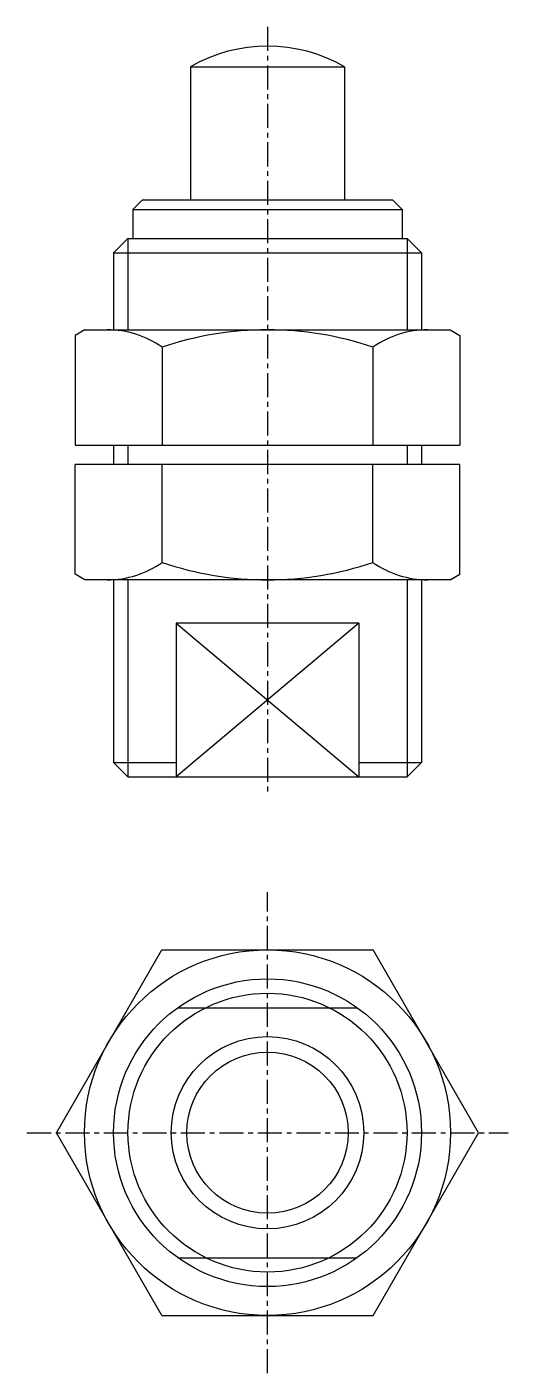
# Model space of a CAD drawing. Extents: x 5.1 to 84, y 2 to 72.
# Drawn here: x 59 to 84, y 2 to 72 of the extents above; entities outside this region: 2.
import ezdxf

# ---------------------------------------------------------------- set-up
doc = ezdxf.new("R2010")
doc.units = 0
doc.linetypes.add('CENTER', pattern=[2, 1.25, -0.25, 0.25, -0.25])
doc.layers.get('0').update_dxf_attribs({"linetype": 'CONTINUOUS'})
doc.layers.add('CENTER', color=1, linetype='CENTER')

msp = doc.modelspace()

# ---------------------------------------------------------------- linework, layer by layer
at = {"color": 7, "linetype": 'CONTINUOUS'}
for p, q in [((67.482, 69.898), (67.482, 62.97)), ((67.482, 69.898), (75.482, 69.898)), ((75.482, 69.898), (75.482, 62.97)), ((64.482, 62.47), (64.982, 62.97)), ((64.482, 62.47), (78.482, 62.47)), ((64.482, 62.47), (64.482, 60.97)), ((64.982, 62.97), (77.982, 62.97)), ((78.482, 62.47), (77.982, 62.97)), ((78.482, 62.47), (78.482, 60.97)), ((64.232, 60.97), (63.482, 60.22)), ((64.232, 60.97), (78.732, 60.97)), ((78.482, 60.97), (78.732, 60.97)), ((78.544, 60.97), (78.544, 60.97)), ((78.607, 60.97), (78.607, 60.97)), ((78.732, 60.97), (79.482, 60.22)), ((63.482, 60.22), (79.482, 60.22)), ((63.482, 60.22), (63.482, 56.22)), ((79.482, 60.22), (79.482, 56.221)), ((61.982, 56.22), (61.482, 55.931)), ((61.982, 56.22), (80.982, 56.22)), ((80.982, 56.22), (81.482, 55.931)), ((61.482, 55.931), (61.482, 50.22)), ((66.004, 55.315), (66.004, 50.22)), ((76.959, 55.315), (76.959, 50.22)), ((81.482, 55.931), (81.482, 50.22)), ((81.482, 52.076), (81.482, 51.97)), ((61.482, 50.22), (81.482, 50.22)), ((63.482, 50.22), (63.482, 49.22)), ((79.482, 50.22), (79.482, 49.22)), ((81.482, 49.22), (61.482, 49.22)), ((61.482, 43.509), (61.482, 49.22)), ((66.004, 44.125), (66.004, 49.22)), ((76.959, 44.125), (76.959, 49.22)), ((81.482, 43.509), (81.482, 49.22)), ((61.982, 43.22), (61.482, 43.509)), ((80.982, 43.22), (81.482, 43.509)), ((80.982, 43.22), (61.982, 43.22)), ((63.482, 43.22), (63.482, 33.72)), ((79.482, 43.22), (79.482, 33.72)), ((66.732, 40.97), (66.732, 32.97)), ((76.232, 40.97), (66.732, 40.97)), ((76.232, 40.97), (76.232, 32.97)), ((63.482, 33.72), (66.732, 33.72)), ((64.232, 32.97), (63.482, 33.72)), ((76.232, 33.72), (79.482, 33.72)), ((78.732, 32.97), (79.482, 33.72)), ((64.232, 32.97), (78.732, 32.97)), ((60.512, 14.47), (65.997, 23.97)), ((65.997, 23.97), (76.967, 23.97)), ((82.451, 14.47), (76.967, 23.97)), ((66.818, 20.97), (76.145, 20.97)), ((65.997, 4.97), (60.512, 14.47)), ((76.967, 4.97), (82.451, 14.47)), ((66.818, 7.97), (76.145, 7.97)), ((65.997, 4.97), (76.967, 4.97))]:
    msp.add_line(p, q, dxfattribs=at)
at = {"color": 3, "linetype": 'CONTINUOUS'}
for p, q in [((64.232, 60.97), (64.232, 56.22)), ((78.732, 60.97), (78.732, 56.22)), ((64.232, 50.22), (64.232, 49.22)), ((78.732, 50.22), (78.732, 49.22)), ((64.232, 43.22), (64.232, 32.97)), ((78.732, 43.22), (78.732, 32.97)), ((76.232, 40.97), (66.732, 32.97)), ((66.732, 40.97), (76.232, 32.97))]:
    msp.add_line(p, q, dxfattribs=at)
at = {"color": 7, "linetype": 'CONTINUOUS'}
for radius in [9.508, 8, 4.188]:
    msp.add_circle((71.482, 14.47), radius, dxfattribs=at)
at = {"color": 3, "linetype": 'CONTINUOUS'}
for radius in [7.25, 5]:
    msp.add_circle((71.482, 14.47), radius, dxfattribs=at)
at = {"color": 7, "linetype": 'CONTINUOUS'}
for centre, radius, start, end in [((71.482, 62.97), 8, 60, 120), ((63.149, 51.262), 4.958, 54.83287, 90), ((71.482, 39.188), 17.032, 71.23958, 108.76042), ((79.815, 51.262), 4.958, 90, 125.16713), ((63.149, 48.177), 4.958, 270, 305.16713), ((71.482, 60.252), 17.032, 251.23958, 288.76042), ((79.815, 48.177), 4.958, 234.83287, 270)]:
    msp.add_arc(centre, radius, start, end, dxfattribs=at)
at = {"layer": 'CENTER', "color": 1, "linetype": 'CENTER'}
for p, q in [((71.482, 71.97), (71.482, 31.97)), ((71.482, 1.97), (71.482, 26.97)), ((58.982, 14.47), (83.982, 14.47))]:
    msp.add_line(p, q, dxfattribs=at)

# ---------------------------------------------------------------- texts
at = {"color": 7, "linetype": 'CONTINUOUS'}
for p in [(5, 12.5), (5, 5)]:
    msp.add_text('OPCP1008', height=2, dxfattribs=at).set_placement(p)

doc.saveas('drawing.dxf')
